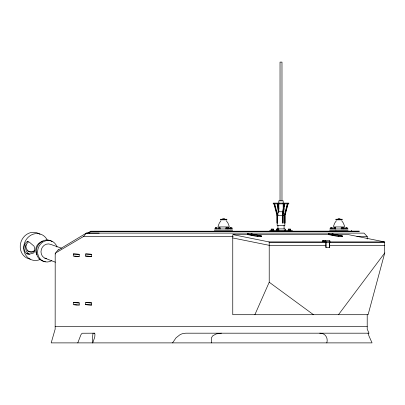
<?xml version="1.0" encoding="UTF-8"?>
<svg xmlns="http://www.w3.org/2000/svg" width="405" height="405" viewBox="0 0 405 405"><rect width="100%" height="100%" fill="white"/><g stroke="black" fill="none" stroke-linecap="round" stroke-linejoin="round"><path stroke-width="0.61" d="M335.927 231.422L335.927 230.951M55.196 253.581L55.156 329.143L51.187 342.888L372.058 342.888L369.183 336.484A7.224 0.375 66.4 0 1 368.347 334.292L368.074 333.188M74.52 256.127L79.208 256.436L79.233 254.299L73.305 253.965L73.28 256.102L77.471 256.426M74.52 304.727L79.208 305.036L79.233 302.899L73.305 302.57L73.28 304.707L77.471 305.026M85.652 256.102L85.678 253.965L91.606 254.299L91.581 256.436L85.652 256.102L86.513 256.071M85.652 304.707L85.678 302.57L91.606 302.899L91.581 305.036L85.652 304.707L86.513 304.676M322.547 241.334L322.562 240.707L329.797 240.737L329.979 242.023L325.944 242.023L322.547 241.334L323.701 241.334M325.944 242.023L325.762 240.737L325.534 241.304L322.562 240.707M257.418 236.56L257.438 235.933L248.017 234.049L247.825 233.396L247.632 233.665L247.577 234.596L257.418 236.56L261.458 236.56L261.478 235.933L252.057 234.049L248.017 234.049M338.342 236.56L338.362 235.933L328.941 234.049L328.744 233.396L328.551 233.665L328.495 234.596L338.342 236.56L342.377 236.56L342.397 235.933L332.976 234.049L328.941 234.049M283.713 203.836L282.386 215.303L282.386 222.983L283.323 222.983L283.323 215.303L284.649 203.836M282.553 222.983L282.553 215.303L283.88 203.836M283.292 214.098L283.5 212.286M283.713 210.478L283.92 208.666M284.128 206.854L284.411 204.439M329.579 241.147L329.797 240.737M284.35 215.303L287.327 203.836M287.671 203.836L284.695 215.303L284.695 222.983M284.892 214.701L286.148 209.871M286.462 208.666L287.555 204.439M288.056 203.836L285.079 215.303L285.079 222.983L284.35 222.983M218.082 226.253L219.333 223.034L220.943 220.796M333.487 226.253L334.733 223.034L336.347 220.796M333.998 234.642L348.518 234.642L384.512 241.912L384.75 252.933L368.094 314.705L232.759 314.705L232.759 235.239L232.981 234.642L248.766 234.642M58.173 250.062L86.361 233.103L99.23 233.123M77.785 342.888L80.848 334.945A5.599 1.271 -69.8 0 1 82.261 333.239L94.836 333.188M92.73 342.888L94.314 338.408A6.936 2.136 -67.5 0 0 94.856 336.19L94.917 333.993L94.208 333.188M254.877 314.705L269.214 282.224L269.214 242.651L268.971 241.912L232.981 234.642M251.707 233.548L252.057 234.049M89.48 233.103L90.528 231.215L359.422 231.215L90.528 231.422L87.262 233.356M172.565 342.888L176.028 337.831L179.941 334.753A12.509 10.484 -38.5 0 1 182.863 333.593L185.738 333.188L369.041 333.188L367.208 329.143L367.208 314.644M338.464 314.705L384.75 252.933M58.29 249.703L55.338 253.16L83.617 236.434L86.361 233.103L364.029 233.123L367.208 236.49L367.208 239.011M332.672 233.457L332.976 234.049M28.051 242.377C24.31 245.238 25.085 251.156 28.649 253.829L29.803 254.077M27.14 241.699C22.832 244.286 23.024 250.857 26.791 253.829L29.018 254.289L33.529 253.039L34.096 252.482L34.405 251.308L34.4 247.344L34.025 246.149L29.368 242.16L27.14 241.699L28.375 241.699M221.413 333.188L216.3 333.902L212.676 335.856L211.435 337.831L211.349 342.888M273.147 203.128L288.876 203.128M273.147 203.862L288.876 203.862M282.963 211.754L277.941 211.754L277.941 215.328M283.571 211.754L284.082 211.754M273.962 203.836L276.944 215.303L277.288 215.303L277.288 222.983M277.784 215.328L282.244 215.328M282.553 215.303L284.872 215.328L284.872 225.322L277.147 225.322L277.147 215.328M222.639 218.538L224.638 218.538M338.038 218.538L340.038 218.538M220.36 219.252L226.911 219.252M335.765 219.252L342.316 219.252M220.36 219.824L226.911 219.824M335.765 219.824L342.316 219.824M217.946 226.932L229.331 226.932M333.345 226.932L344.731 226.932M215.308 227.721L217.141 227.721L217.141 228.982M228.876 227.721L228.876 228.982L228.886 227.721L227.959 227.721L227.959 228.982M230.146 227.721L230.146 228.982L230.131 227.721L231.969 227.721L231.954 228.982M330.723 227.721L330.723 228.982L330.708 227.721L332.546 227.721L332.546 228.982M277.126 228.901L284.897 228.901M214.25 228.982L232.688 228.982M329.65 228.982L348.087 228.982M214.25 230.794L232.688 230.794M329.65 230.794L348.087 230.794M253.186 234.642L328.946 234.642M250.968 235.275L252.7 235.275M331.892 235.275L333.047 235.275M257.438 235.933L261.478 235.933M338.362 235.933L342.397 235.933M233.164 236.49L83.617 236.434M356.876 236.49L367.208 236.49M268.971 241.912L325.397 241.912M330.06 241.912L384.512 241.912M269.214 242.651L325.828 242.651M329.478 242.651L384.75 242.651M325.828 245.324L269.214 245.324L232.759 237.963M329.478 245.324L384.75 245.324M26.791 253.829L28.649 253.829M55.156 326.622L367.208 326.622M91.606 254.299L85.678 253.965M79.233 254.299L73.305 253.965M91.606 302.899L85.678 302.57M79.233 302.899L73.305 302.57M319.712 333.188C325.023 332.875 328.379 337.826 326.82 342.888M91.581 256.436L86.893 256.127M78.646 256.365L79.208 256.436M91.581 305.036L86.893 304.727M78.646 304.965L79.208 305.036M341.288 236.343L342.377 236.56M260.369 236.343L261.458 236.56M329.979 242.023L325.828 242.018L325.828 247.49L329.7 247.49L329.7 242.018M61.565 248.194L50.843 244.448A7.487 6.763 -69.8 0 0 41.33 249.409A7.487 6.763 -69.8 0 0 46.514 258.643M44.818 258.152L55.404 262.207M269.214 282.224L313.485 314.705M341.734 220.796L343.344 223.034L344.594 226.253M226.329 220.796L227.944 223.034L229.19 226.253M274.691 203.836L277.668 215.303L277.668 222.983L276.944 222.983L276.944 215.303M274.307 203.836L277.288 215.303M278.311 203.836L278.868 208.666M278.139 203.836L278.281 205.046M277.541 203.836L278.518 212.286M277.369 203.836L278.346 212.286M351.651 230.268L351.651 231.422M347.368 228.982L347.358 227.721L345.536 227.721L345.536 228.982M346.437 227.721L346.437 228.982M344.275 228.982L344.291 227.721L343.359 227.721L343.359 228.982M343.025 228.982L343.035 227.721L341.202 227.721L341.202 228.982M342.103 227.721L342.103 228.982M335.623 228.982L335.623 227.721L333.791 227.721L333.801 228.982M335.608 227.721L335.608 228.982M334.692 227.721L334.692 228.982M331.614 227.721L331.614 228.982M329.478 242.018L329.478 247.49M326.045 242.018L326.045 247.49M292.263 231.215L292.263 230.582L269.76 230.582L269.76 231.215M290.537 230.582L290.537 229.108L288.233 229.108L288.233 230.582M290.405 229.108L290.405 230.582M289.251 229.108L289.251 230.582M288.365 229.108L288.365 230.582M285.191 230.582L285.191 229.108L285.059 230.582M284.082 225.322L284.082 228.901M283.181 207.497L283.181 200.809L278.837 200.809L278.837 211.754M281.981 200.809L281.981 62.112L280.037 62.112L280.037 200.809M278.812 230.582L278.812 229.108L276.509 229.108L276.509 230.582M278.68 229.108L278.68 230.582M277.941 225.322L277.941 228.901M277.526 229.108L277.526 230.582M276.64 229.108L276.691 231.215M273.466 230.582L273.466 229.108L271.158 229.108L271.158 230.582M273.334 229.108L273.334 230.582M272.18 229.108L272.18 230.582M271.289 229.108L271.289 230.582M231.037 227.721L231.037 228.982M227.635 228.982L227.62 227.721L225.798 227.721L225.813 228.982M226.704 227.721L226.704 228.982M220.209 228.982L220.224 227.721L218.386 227.721L218.401 228.982M219.292 227.721L219.292 228.982M216.214 227.721L216.214 228.982M215.318 227.721L215.308 228.982M92.507 342.888L92.507 339.188A5.771 0.673 -90 0 1 92.563 336.894L92.963 333.644A6.546 0.764 -90 0 1 93.246 333.188M55.358 253.981A34.734 4.617 -3.4 0 1 55.399 253.16M37.002 254.72A8.368 7.563 -69.8 0 1 42.834 241.456M40.216 259.453A13.628 12.317 -69.8 0 1 24.553 252.755A13.628 12.317 -69.8 0 1 31.109 235.077A13.628 12.317 -69.8 0 1 47.344 240.236M30.304 259.109A13.628 12.317 -69.8 0 1 21.262 241.172A13.628 12.317 -69.8 0 1 40.049 234.348M51.799 260.678A10.915 9.862 -69.8 0 1 38.384 256.061A10.915 9.862 -69.8 0 1 44.018 241.4A10.915 9.862 -69.8 0 1 57.039 247.045M45.436 261.534A10.915 9.862 -69.8 0 1 36.931 247.713A10.915 9.862 -69.8 0 1 52.063 241.522M34.081 251.692A6.779 6.126 -69.8 0 1 25.976 244.655M34.617 250.477A6.779 6.126 -69.8 0 1 27.499 250.837"/></g></svg>
